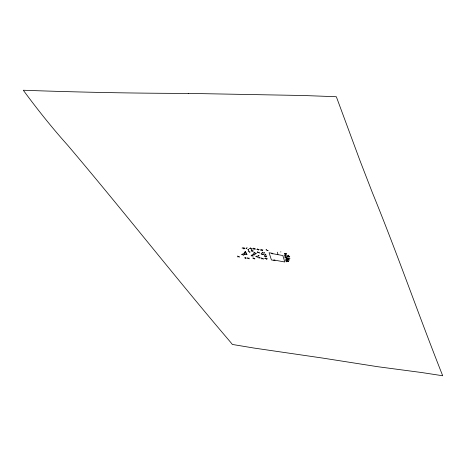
<?xml version="1.0" encoding="UTF-8"?>
<svg xmlns="http://www.w3.org/2000/svg" width="466" height="466" viewBox="0 0 466 466"><rect width="100%" height="100%" fill="white"/><g stroke="black" fill="none" stroke-linecap="round" stroke-linejoin="round"><path stroke-width="0.7" d="M280.905 251.902L280.567 251.902M273.629 259.964L284.761 261.974L282.856 255.543L271.591 253.492M244.33 247.865L243.957 248.995L242.955 247.458M245.407 251.762L245.116 252.642L244.778 252.228M247.027 247.481L246.735 248.372L246.007 248.337M245.343 253.731L245.052 254.611L244.72 254.197M253.254 249.065L255.257 248.64M251.18 251.145L253.184 250.725M260.581 250.306L262.836 249.828M237.538 256.859L239.355 256.481M257.232 252.706L259.498 252.234M251.127 255.933L253.108 255.525M247.434 258.502L249.281 258.123M252.904 258.647L254.879 258.251M264.228 256.422L266.808 255.904M258.647 257.919L260.139 257.622M261.362 258.84L263.406 258.432M287.749 256.76L289.753 256.37M284.621 257.844L287.33 257.319M285.536 260.913L287.691 260.506M266.01 249.887L266.756 249.927M267.344 250.481L268.09 250.522M247.86 249.7L248.588 249.735M248.151 250.993L248.873 251.034M263.768 252.793L264.507 252.834M244.895 251.937L245.617 251.972M244.563 252.409L245.279 252.444M284.825 254.762L285.582 254.797M261.047 253.9L261.781 253.935M288.134 255.345L288.891 255.385M263.389 254.139L264.123 254.18M246.316 254.285L247.032 254.32M244.499 254.378L245.215 254.419M257.908 255.671L259.125 255.735M287.906 261.263L288.652 261.304M249.112 248.524L252.694 248.873M256.783 249.351L259.224 249.59M242.07 248.087L244.825 248.355M284.109 255.694L286.963 255.98M253.323 252.956L256.644 253.288M252.287 254.343L255.042 254.617M287.138 258.286L289.986 258.572M241.312 254.506L244.295 254.809M285.431 259.067L288.07 259.335M287.51 259.743L289.537 259.952M255.642 256.591L258.123 256.842M264.519 258.531L267.536 258.84M244.534 257.89L246.415 258.082M261.979 252.351L262.906 252.473M286.835 256.073L287.778 256.189M249.199 251.949L250.114 252.065M265.014 254.308L265.935 254.424M262.003 254.127L262.923 254.244M245.768 253.032L246.677 253.149M243.596 253.323L244.499 253.44M286.147 261.554L287.073 261.676M237.578 256.015L239.314 257.22M247.493 257.657L249.223 258.863M251.197 255.024L253.044 256.317M252.98 257.75L254.809 259.032M258.717 257.249L260.08 258.211M251.256 250.219L253.12 251.535M261.455 257.925L263.319 259.236M253.335 248.139L255.187 249.45M257.331 251.669L259.411 253.143M264.356 255.263L266.686 256.917M260.692 249.275L262.737 250.737M285.693 259.981L287.551 261.321M284.813 256.661L287.155 258.356M287.895 255.886L289.619 257.139M245.116 251.756L245.448 252.17M246.537 254.104L246.869 254.518M246.229 248.151L246.566 248.57M248.372 250.813L248.71 251.232M248.081 249.514L248.419 249.933M258.286 255.368L258.834 256.061M261.275 253.714L261.607 254.133M263.622 253.958L263.948 254.378M264.001 252.613L264.327 253.032M266.249 249.7L266.575 250.131M267.583 250.294L267.909 250.725M288.157 261.082L288.466 261.502M285.075 254.576L285.39 255.001M288.384 255.158L288.699 255.584M245.139 257.477L245.821 258.502M242.268 253.842L243.357 255.479M250.283 247.714L251.553 249.7M253.189 253.731L254.156 255.24M254.413 252.222L255.578 254.04M256.463 256.05L257.319 257.395M257.587 248.803L258.432 250.149M265.527 257.879L266.546 259.51M285.099 255.077L285.996 256.609M286.345 258.508L287.173 259.911M288.215 259.312L288.844 260.389M288.128 257.675L289.013 259.195M243.945 253.143L244.143 253.615M246.124 252.852L246.322 253.329M249.56 251.762L249.753 252.246M262.352 252.17L262.539 252.654M262.37 253.947L262.556 254.424M265.381 254.127L265.568 254.605M286.532 261.379L286.689 261.851M287.225 255.886L287.388 256.376M272.831 253.947L272.645 253.353L269.086 252.718L271.422 259.935L274.928 260.57L274.748 259.987M277.293 252.188L277.963 254.372M284.953 253.388C285.39 255.187 287.668 253.178 284.953 253.388M285.192 253.405L285.023 253.428A0.874 0.373 16.9 0 0 284.982 253.929A0.874 0.373 16.9 0 0 286.072 254.279L286.246 254.255A0.874 0.373 16.9 0 0 286.287 253.754A0.874 0.373 16.9 0 0 285.192 253.405M188.264 93.398C133.264 93.34 78.259 92.227 23.3 90.241A1067.723 338.001 77.4 0 0 67.751 145.316C122.861 210.253 175.263 277.416 230.571 342.207L232.365 344.45L254.046 348.061L322.589 358.063L377.705 366.707L421.87 372.561L442.7 375.759C418.614 315.033 397.178 253.277 372.433 192.796L359.997 160.665L336.336 96.73L303.611 95.513L188.264 93.398"/></g></svg>
